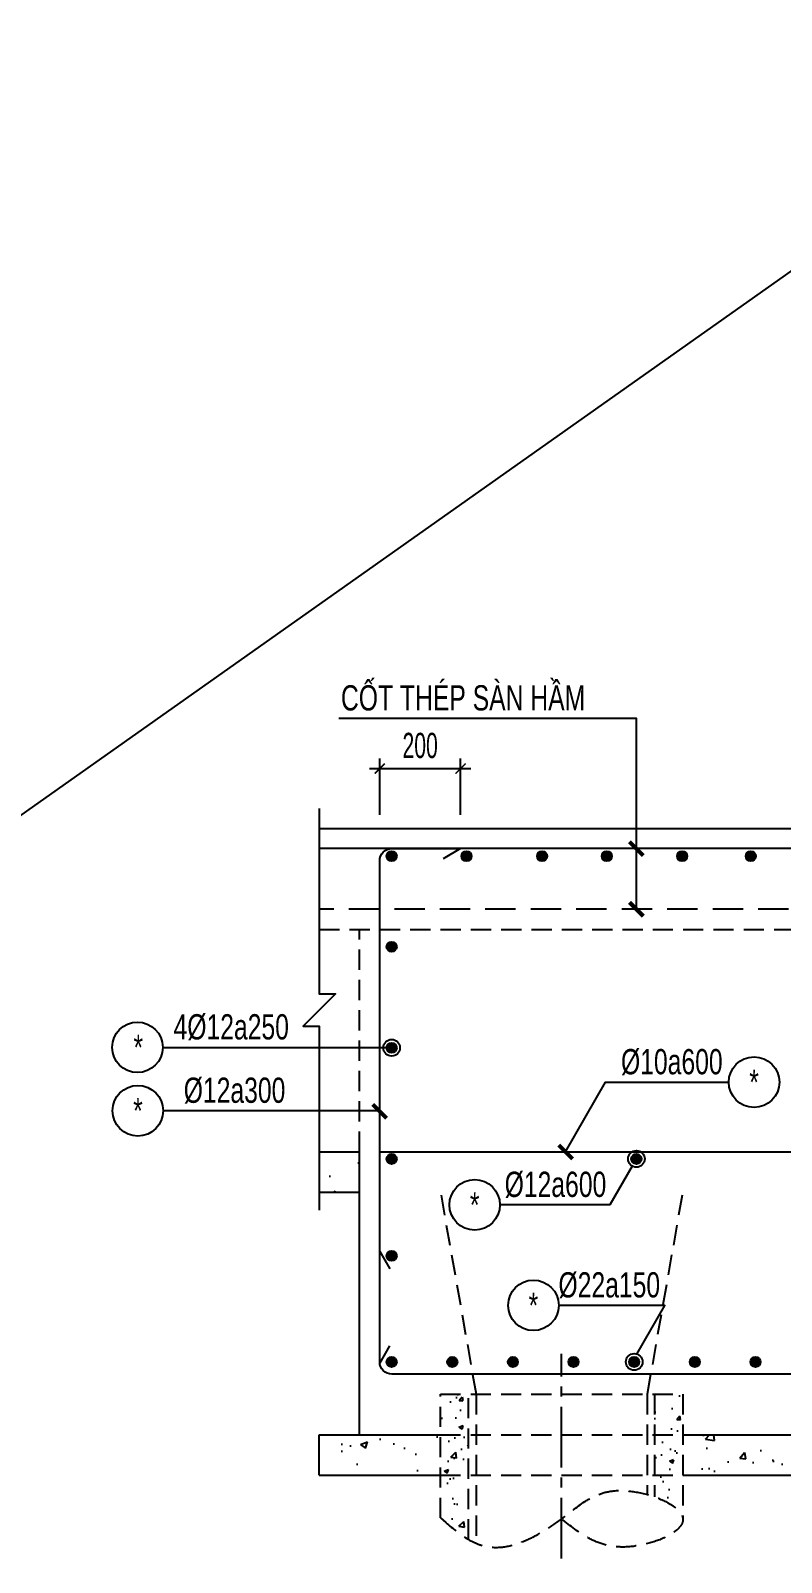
# Model space of a CAD drawing. Header units: metres. Extents: x 71 to 322128, y -14 to 304634.
# Drawn here: x 287993 to 289851, y 294111 to 297901 of the extents above; entities that cross this region are included whole.
import ezdxf
from ezdxf.enums import TextEntityAlignment as Align

# ---------------------------------------------------------------- set-up
doc = ezdxf.new("R2010")
doc.units = ezdxf.units.M
doc.header["$LTSCALE"] = 1000
doc.header["$MEASUREMENT"] = 0
doc.header["$PDMODE"] = 3
doc.linetypes.add('CENTER2', pattern=[1.125, 0.75, -0.125, 0.125, -0.125])
doc.linetypes.add('HIDDEN', pattern=[0.375, 0.25, -0.125])
doc.layers.get('0').update_dxf_attribs({"linetype": 'CONTINUOUS'})
doc.layers.get('Defpoints').update_dxf_attribs({"linetype": 'CONTINUOUS'})
for name, color, linetype in [('CDC.01.AXIS', 160, 'CENTER2'), ('CDC.02.DIM', 1, 'CONTINUOUS'), ('CDC.03.BORDER', 3, 'CONTINUOUS'), ('CDC.04.HIDDEN', 8, 'HIDDEN'), ('CDC.05.STEEL', 4, 'CONTINUOUS'), ('CDC.06.TEXT', 2, 'CONTINUOUS'), ('CDC.10.HATCH', 9, 'CONTINUOUS'), ('CDC.11.NOTE', 8, 'CONTINUOUS'), ('CDC.14.STEELNUM', 9, 'CONTINUOUS')]:
    doc.layers.add(name, color=color, linetype=linetype)
doc.layers.add('KCS_Plotter', color=11, linetype='CONTINUOUS', plot=False)
doc.styles.add('ARIAL', font='arial.ttf', dxfattribs={"width": 0.6})
doc.dimstyles.new('25', dxfattribs={"dimscale": 25, "dimtxt": 2.5, "dimasz": 1, "dimexe": 1, "dimexo": 0, "dimgap": 1, "dimtad": 1, "dimdec": 0, "dimdsep": 46, "dimtxsty": 'ARIAL', "dimblk": 'ARCHTICK', "dimcen": 1, "dimdle": 1, "dimclrd": 1, "dimclre": 1, "dimclrt": 2, "dimadec": 0, "dimazin": 0, "dimtfac": 0.00072, "dimtdec": 0, "dimtix": 1, "dimtmove": 2, "dimatfit": 3, "dimldrblk": 'ARCHTICK', "dimfxl": 1, "dimtolj": 1, "dimarcsym": 0})
pattern_1 = [(50, (-25187.3, -82331.83), (179.315046, -15.688034), [18.75, -206.25]), (355, (-25187.3, -82331.83), (-34.68783, 188.04803), [15, -165]), (100.4514, (-25172.36, -82333.14), (144.627345, 172.359886), [15.93505, -175.28553]), (46.1842, (-25187.3, -82281.83), (266.81026, -41.37975), [28.125, -309.375]), (96.6356, (-25165.07, -82285.28), (233.66568, 243.52947), [23.90257, -262.92825]), (351.1842, (-25187.3, -82281.83), (233.66549, 243.52965), [22.5, -247.5]), (21, (-25162.3, -82294.33), (149.226763, -100.654723), [18.75, -206.25]), (326, (-25162.3, -82294.33), (60.82883, 181.28751), [15, -165]), (71.4514, (-25149.87, -82302.72), (210.05566, 80.632624), [15.93505, -175.28553]), (37.5, (-25187.3, -82331.83), (3.039964, 83.2234635), [0, -163, 0, -167.5, 0, -165.625]), (7.5, (-25187.3, -82331.83), (65.767384, 98.602928), [0, -95.5, 0, -159.25, 0, -63.125]), (327.5, (-25243.05, -82331.83), (133.455609, -5.638718), [0, -62.5, 0, -195, 0, -258.75]), (317.5, (-25268.05, -82331.83), (145.796542, 25.026246), [0, -81.25, 0, -129.5, 0, -183.75])]
pattern_2 = [(50, (7557.68, -46742.48), (107.589027, -9.41282), [11.25, -123.75]), (355, (7557.68, -46742.48), (-20.8127, 112.82882), [9, -99]), (100.4514, (7566.65, -46743.27), (86.776407, 103.415931), [9.561028, -105.171317]), (46.1842, (7557.68, -46712.48), (160.086157, -24.827852), [16.875, -185.625]), (96.6356, (7571.02, -46714.55), (140.199406, 146.11768), [14.341543, -157.75695]), (351.1842, (7557.68, -46712.48), (140.19929, 146.11779), [13.5, -148.5]), (21, (7572.68, -46719.98), (89.536058, -60.392834), [11.25, -123.75]), (326, (7572.68, -46719.98), (36.4973, 108.772507), [9, -99]), (71.4514, (7580.14, -46725.02), (126.033394, 48.379575), [9.561028, -105.171317]), (37.5, (7557.68, -46742.484), (1.8239783, 49.934078), [0, -97.8, 0, -100.5, 0, -99.375]), (7.5, (7557.68, -46742.484), (39.4604306, 59.161757), [0, -57.3, 0, -95.55, 0, -37.875]), (327.5, (7524.23, -46742.484), (80.0733654, -3.3832308), [0, -37.5, 0, -117, 0, -155.25]), (317.5, (7509.23, -46742.484), (87.477925, 15.015747), [0, -48.75, 0, -77.7, 0, -110.25])]

# ---------------------------------------------------------------- blocks, each defined once
blk = doc.blocks.new('_ArchTick')
at = {"color": 0, "linetype": 'ByBlock', "const_width": 0.15}
blk.add_lwpolyline([(-0.5, -0.5), (0.5, 0.5)], dxfattribs=at)
blk = doc.blocks.new('*D101')
at = {"layer": 'CDC.02.DIM', "color": 1, "lineweight": -2, "transparency": 16777216}
for p, q in [((288856.9, 295961.1), (288856.9, 296100)), ((289056.9, 295961.1), (289056.9, 296100)), ((288831.9, 296075), (289081.9, 296075))]:
    blk.add_line(p, q, dxfattribs=at)
at = {"layer": 'Defpoints', "color": 0, "transparency": 16777216}
for p in [(289056.9, 296075), (288856.9, 295961.1), (289056.9, 295961.1)]:
    blk.add_point(p, dxfattribs=at)
at = {"layer": 'CDC.02.DIM', "color": 1, "lineweight": -2, "transparency": 16777216, "xscale": 25, "yscale": 25, "zscale": 25, "rotation": 180}
blk.add_blockref('_ArchTick', (288856.9, 296075), dxfattribs=at)
at = {"layer": 'CDC.02.DIM', "color": 1, "lineweight": -2, "transparency": 16777216, "xscale": 25, "yscale": 25, "zscale": 25}
blk.add_blockref('_ArchTick', (289056.9, 296075), dxfattribs=at)
at = {"layer": 'CDC.02.DIM', "color": 2, "transparency": 16777216, "insert": (288956.9, 296131.9), "char_height": 62.5, "attachment_point": 5, "style": 'ARIAL'}
blk.add_mtext('\\A1;200', dxfattribs=at)

msp = doc.modelspace()

# ---------------------------------------------------------------- hatches: boundary and pattern name
at = {"layer": 'CDC.04.HIDDEN', "ltscale": 0.2}
h = msp.add_hatch(dxfattribs=at)
h.set_pattern_fill('AR-CONC', color=256, scale=15, style=0)
h.set_pattern_definition(pattern_2)
h.paths.add_polyline_path([(289076.9, 294527.2), (289006.9, 294527.2), (289006.9, 294427.2), (289076.9, 294427.2)])
h = msp.add_hatch(dxfattribs=at)
h.set_pattern_fill('AR-CONC', color=256, scale=15, style=0)
h.set_pattern_definition(pattern_2)
h.paths.add_polyline_path([(289536.9, 294427.2), (289606.9, 294427.2), (289606.9, 294527.2), (289536.9, 294527.2)])
at = {"layer": 'CDC.10.HATCH'}
h = msp.add_hatch(dxfattribs=at)
h.set_pattern_fill('AR-CONC', color=256, scale=25, style=0)
h.set_pattern_definition([(50, (-802583.96, -203398.18), (179.315046, -15.688034), [18.75, -206.25]), (355, (-802583.96, -203398.18), (-34.687833, 188.048033), [15, -165]), (100.4514, (-802569.02, -203399.49), (144.627345, 172.359886), [15.935047, -175.285528]), (46.1842, (-802583.96, -203348.18), (266.810262, -41.379754), [28.125, -309.375]), (96.6356, (-802561.73, -203351.63), (233.665676, 243.52947), [23.90257, -262.92825]), (351.1842, (-802583.96, -203348.18), (233.665486, 243.52965), [22.5, -247.5]), (21, (-802558.96, -203360.68), (149.226763, -100.654723), [18.75, -206.25]), (326, (-802558.96, -203360.68), (60.828833, 181.28751), [15, -165]), (71.4514, (-802546.53, -203369.07), (210.055657, 80.632624), [15.935047, -175.285528]), (37.5, (-802583.96, -203398.18), (3.039964, 83.2234635), [0, -163, 0, -167.5, 0, -165.625]), (7.5, (-802583.96, -203398.18), (65.7673844, 98.602928), [0, -95.5, 0, -159.25, 0, -63.125]), (327.5, (-802639.71, -203398.18), (133.455609, -5.638718), [0, -62.5, 0, -195, 0, -258.75]), (317.5, (-802664.71, -203398.18), (145.796542, 25.026246), [0, -81.25, 0, -129.5, 0, -183.75])])
h.paths.add_polyline_path([(288707.4, 295127.2), (288707.4, 295027.2), (288806.9, 295027.2), (288806.9, 295127.2)])
h = msp.add_hatch(dxfattribs=at)
h.set_pattern_fill('AR-CONC', color=256, scale=25, style=0)
h.set_pattern_definition(pattern_1)
h.paths.add_polyline_path([(288706.9, 294427.2), (288706.9, 294327.2), (289006.9, 294327.2), (289006.9, 294427.2)])
h = msp.add_hatch(dxfattribs=at)
h.set_pattern_fill('AR-CONC', color=256, scale=15, style=0)
h.set_pattern_definition(pattern_2)
h.paths.add_polyline_path([(289076.9, 294427.2), (289006.9, 294427.2), (289006.9, 294327.2), (289076.9, 294327.2)])
h = msp.add_hatch(dxfattribs=at)
h.set_pattern_fill('AR-CONC', color=256, scale=15, style=0)
h.set_pattern_definition(pattern_2)
h.paths.add_polyline_path([(289536.9, 294327.2), (289606.9, 294327.2), (289606.9, 294427.2), (289536.9, 294427.2)])
h = msp.add_hatch(dxfattribs=at)
h.set_pattern_fill('AR-CONC', color=256, scale=25, style=0)
h.set_pattern_definition(pattern_1)
h.paths.add_polyline_path([(289606.9, 294427.2), (289606.9, 294327.2), (289994.7, 294327.2), (290052.4, 294427.2)])
h = msp.add_hatch(dxfattribs=at)
h.set_pattern_fill('AR-CONC', color=256, scale=15, style=0)
h.set_pattern_definition(pattern_2)
edge = h.paths.add_edge_path()
edge.add_line((289076.9, 294327.2), (289006.9, 294327.2))
edge.add_line((289006.9, 294327.2), (289006.9, 294221.4))
edge.add_spline(control_points=[(289006.9, 294221.4), (289029.8, 294201.7), (289052.8, 294181.9), (289076.9, 294168)], knot_values=[0, 0, 0, 0, 84.548857, 84.548857, 84.548857, 84.548857], degree=3, periodic=0)
edge.add_line((289076.9, 294168), (289076.9, 294327.2))
h = msp.add_hatch(dxfattribs=at)
h.set_pattern_fill('AR-CONC', color=256, scale=15, style=0)
h.set_pattern_definition(pattern_2)
edge = h.paths.add_edge_path()
edge.add_spline(control_points=[(289536.9, 294273.5), (289575.4, 294259.9), (289606, 294239.1), (289606.9, 294218.4)], knot_values=[562.153617, 562.153617, 562.153617, 562.153617, 661.391069, 661.391069, 661.391069, 661.391069], degree=3, periodic=0)
edge.add_line((289606.9, 294218.4), (289606.9, 294327.2))
edge.add_line((289606.9, 294327.2), (289536.9, 294327.2))
edge.add_line((289536.9, 294327.2), (289536.9, 294273.5))

# ---------------------------------------------------------------- linework, layer by layer
at = {"layer": 'CDC.01.AXIS', "ltscale": 0.2}
msp.add_line((289306.9, 294121.4), (289306.9, 294627.2), dxfattribs=at)
at = {"layer": 'CDC.03.BORDER'}
for p, q in [((288707.4, 295927.2), (290096.1, 295927.2)), ((288707.4, 295127.2), (288806.9, 295127.2)), ((288806.9, 294427.2), (288806.9, 295127.2))]:
    msp.add_line(p, q, dxfattribs=at)
at = {"layer": 'CDC.04.HIDDEN', "ltscale": 0.2}
for p, q in [((288707.4, 295677.2), (290296.9, 295677.2)), ((288806.9, 295127.2), (288806.9, 295677.2)), ((289006.9, 294221.4), (289006.9, 294527.2)), ((289006.9, 294527.2), (289606.9, 294527.2)), ((289076.9, 294168), (289076.9, 294527.2)), ((289536.9, 294527.2), (289536.9, 294273.5)), ((289606.9, 294527.2), (289606.9, 294221.4)), ((289006.9, 294427.2), (289606.9, 294427.2)), ((289006.9, 294327.2), (289606.9, 294327.2))]:
    msp.add_line(p, q, dxfattribs=at)
for points in [[(289008.6, 295019.6), (289095.4, 294527.2), (289095.4, 294158.6)], [(289605.1, 295019.6), (289518.3, 294527.2), (289518.3, 294279.4)]]:
    msp.add_lwpolyline(points, dxfattribs=at)
msp.add_spline([(289006.9, 294221.4), (289119.4, 294150.9), (289306.9, 294219), (289439.5, 294288.7), (289606.9, 294216.5), (289456.6, 294149.4), (289306.9, 294219)], degree=3, dxfattribs=at)
at = {"layer": 'CDC.05.STEEL', "ltscale": 0.3}
for p, q in [((291285.9, 295877.2), (288707.4, 295877.2)), ((289056.9, 295877.2), (289013.6, 295852.2)), ((288856.9, 295127.2), (291315.9, 295127.2)), ((288857, 294880.5), (288882, 294837.2)), ((288857, 294603.8), (288882, 294647.1))]:
    msp.add_line(p, q, dxfattribs=at)
at = {"layer": 'CDC.05.STEEL', "linetype": 'HIDDEN', "ltscale": 0.3}
msp.add_line((290655.6, 295727.2), (288707.4, 295727.2), dxfattribs=at)
at = {"layer": 'CDC.05.STEEL', "ltscale": 0.3}
for points in [[(288856.9, 294607.2), (288856.9, 295847.2, -0.414214), (288886.9, 295877.2), (289056.9, 295877.2)], [(291315.9, 294877.2), (291315.9, 294607.2, -0.414214), (291285.9, 294577.2), (288886.9, 294577.2, -0.414214), (288856.9, 294607.2), (288856.9, 294877.2)]]:
    msp.add_lwpolyline(points, format="xyb", dxfattribs=at)
at = {"layer": 'CDC.05.STEEL', "const_width": 12.3}
for points in [[(288886.4, 295864.5, 1), (288886.4, 295852.2, 1)], [(288886.4, 295864.5, 1), (288886.4, 295852.2, 1)], [(288886.4, 295864.5, 1), (288886.4, 295852.2, 1)], [(288886.4, 295864.5, 1), (288886.4, 295852.2, 1)], [(288886.4, 295864.5, 1), (288886.4, 295852.2, 1)], [(288886.4, 295864.5, 1), (288886.4, 295852.2, 1)], [(288886.4, 295864.5, 1), (288886.4, 295852.2, 1)], [(288886.4, 295864.5, 1), (288886.4, 295852.2, 1)], [(288886.4, 295864.5, 1), (288886.4, 295852.2, 1)], [(288886.4, 295864.5, 1), (288886.4, 295852.2, 1)], [(288886.4, 295864.5, 1), (288886.4, 295852.2, 1)], [(288886.4, 295864.5, 1), (288886.4, 295852.2, 1)], [(288886.4, 295864.5, 1), (288886.4, 295852.2, 1)], [(288886.4, 295864.5, 1), (288886.4, 295852.2, 1)], [(288886.4, 295864.5, 1), (288886.4, 295852.2, 1)], [(288886.4, 295864.5, 1), (288886.4, 295852.2, 1)], [(288886.4, 295864.5, 1), (288886.4, 295852.2, 1)], [(288886.4, 295864.5, 1), (288886.4, 295852.2, 1)], [(288886.4, 295864.5, 1), (288886.4, 295852.2, 1)], [(288886.4, 295864.5, 1), (288886.4, 295852.2, 1)], [(289071.7, 295864.5, 1), (289071.7, 295852.2, 1)], [(289071.7, 295864.5, 1), (289071.7, 295852.2, 1)], [(289071.7, 295864.5, 1), (289071.7, 295852.2, 1)], [(289071.7, 295864.5, 1), (289071.7, 295852.2, 1)], [(289071.7, 295864.5, 1), (289071.7, 295852.2, 1)], [(289071.7, 295864.5, 1), (289071.7, 295852.2, 1)], [(289071.7, 295864.5, 1), (289071.7, 295852.2, 1)], [(289071.7, 295864.5, 1), (289071.7, 295852.2, 1)], [(289071.7, 295864.5, 1), (289071.7, 295852.2, 1)], [(289071.7, 295864.5, 1), (289071.7, 295852.2, 1)], [(289071.7, 295864.5, 1), (289071.7, 295852.2, 1)], [(289071.7, 295864.5, 1), (289071.7, 295852.2, 1)], [(289071.7, 295864.5, 1), (289071.7, 295852.2, 1)], [(289071.7, 295864.5, 1), (289071.7, 295852.2, 1)], [(289071.7, 295864.5, 1), (289071.7, 295852.2, 1)], [(289071.7, 295864.5, 1), (289071.7, 295852.2, 1)], [(289071.7, 295864.5, 1), (289071.7, 295852.2, 1)], [(289071.7, 295864.5, 1), (289071.7, 295852.2, 1)], [(289071.7, 295864.5, 1), (289071.7, 295852.2, 1)], [(289071.7, 295864.5, 1), (289071.7, 295852.2, 1)], [(289258.5, 295864.5, 1), (289258.5, 295852.2, 1)], [(289258.5, 295864.5, 1), (289258.5, 295852.2, 1)], [(289258.5, 295864.5, 1), (289258.5, 295852.2, 1)], [(289258.5, 295864.5, 1), (289258.5, 295852.2, 1)], [(289258.5, 295864.5, 1), (289258.5, 295852.2, 1)], [(289258.5, 295864.5, 1), (289258.5, 295852.2, 1)], [(289258.5, 295864.5, 1), (289258.5, 295852.2, 1)], [(289258.5, 295864.5, 1), (289258.5, 295852.2, 1)], [(289258.5, 295864.5, 1), (289258.5, 295852.2, 1)], [(289258.5, 295864.5, 1), (289258.5, 295852.2, 1)], [(289258.5, 295864.5, 1), (289258.5, 295852.2, 1)], [(289258.5, 295864.5, 1), (289258.5, 295852.2, 1)], [(289258.5, 295864.5, 1), (289258.5, 295852.2, 1)], [(289258.5, 295864.5, 1), (289258.5, 295852.2, 1)], [(289258.5, 295864.5, 1), (289258.5, 295852.2, 1)], [(289258.5, 295864.5, 1), (289258.5, 295852.2, 1)], [(289258.5, 295864.5, 1), (289258.5, 295852.2, 1)], [(289258.5, 295864.5, 1), (289258.5, 295852.2, 1)], [(289258.5, 295864.5, 1), (289258.5, 295852.2, 1)], [(289258.5, 295864.5, 1), (289258.5, 295852.2, 1)], [(289418.9, 295864.5, 1), (289418.9, 295852.2, 1)], [(289418.9, 295864.5, 1), (289418.9, 295852.2, 1)], [(289418.9, 295864.5, 1), (289418.9, 295852.2, 1)], [(289418.9, 295864.5, 1), (289418.9, 295852.2, 1)], [(289418.9, 295864.5, 1), (289418.9, 295852.2, 1)], [(289418.9, 295864.5, 1), (289418.9, 295852.2, 1)], [(289418.9, 295864.5, 1), (289418.9, 295852.2, 1)], [(289418.9, 295864.5, 1), (289418.9, 295852.2, 1)], [(289418.9, 295864.5, 1), (289418.9, 295852.2, 1)], [(289418.9, 295864.5, 1), (289418.9, 295852.2, 1)], [(289418.9, 295864.5, 1), (289418.9, 295852.2, 1)], [(289418.9, 295864.5, 1), (289418.9, 295852.2, 1)], [(289418.9, 295864.5, 1), (289418.9, 295852.2, 1)], [(289418.9, 295864.5, 1), (289418.9, 295852.2, 1)], [(289418.9, 295864.5, 1), (289418.9, 295852.2, 1)], [(289418.9, 295864.5, 1), (289418.9, 295852.2, 1)], [(289418.9, 295864.5, 1), (289418.9, 295852.2, 1)], [(289418.9, 295864.5, 1), (289418.9, 295852.2, 1)], [(289418.9, 295864.5, 1), (289418.9, 295852.2, 1)], [(289418.9, 295864.5, 1), (289418.9, 295852.2, 1)], [(289605.2, 295864.5, 1), (289605.2, 295852.2, 1)], [(289605.2, 295864.5, 1), (289605.2, 295852.2, 1)], [(289605.2, 295864.5, 1), (289605.2, 295852.2, 1)], [(289605.2, 295864.5, 1), (289605.2, 295852.2, 1)], [(289605.2, 295864.5, 1), (289605.2, 295852.2, 1)], [(289605.2, 295864.5, 1), (289605.2, 295852.2, 1)], [(289605.2, 295864.5, 1), (289605.2, 295852.2, 1)], [(289605.2, 295864.5, 1), (289605.2, 295852.2, 1)], [(289605.2, 295864.5, 1), (289605.2, 295852.2, 1)], [(289605.2, 295864.5, 1), (289605.2, 295852.2, 1)], [(289605.2, 295864.5, 1), (289605.2, 295852.2, 1)], [(289605.2, 295864.5, 1), (289605.2, 295852.2, 1)], [(289605.2, 295864.5, 1), (289605.2, 295852.2, 1)], [(289605.2, 295864.5, 1), (289605.2, 295852.2, 1)], [(289605.2, 295864.5, 1), (289605.2, 295852.2, 1)], [(289605.2, 295864.5, 1), (289605.2, 295852.2, 1)], [(289605.2, 295864.5, 1), (289605.2, 295852.2, 1)], [(289605.2, 295864.5, 1), (289605.2, 295852.2, 1)], [(289605.2, 295864.5, 1), (289605.2, 295852.2, 1)], [(289605.2, 295864.5, 1), (289605.2, 295852.2, 1)], [(289774.7, 295864.5, 1), (289774.7, 295852.2, 1)], [(289774.7, 295864.5, 1), (289774.7, 295852.2, 1)], [(289774.7, 295864.5, 1), (289774.7, 295852.2, 1)], [(289774.7, 295864.5, 1), (289774.7, 295852.2, 1)], [(289774.7, 295864.5, 1), (289774.7, 295852.2, 1)], [(289774.7, 295864.5, 1), (289774.7, 295852.2, 1)], [(289774.7, 295864.5, 1), (289774.7, 295852.2, 1)], [(289774.7, 295864.5, 1), (289774.7, 295852.2, 1)], [(289774.7, 295864.5, 1), (289774.7, 295852.2, 1)], [(289774.7, 295864.5, 1), (289774.7, 295852.2, 1)], [(289774.7, 295864.5, 1), (289774.7, 295852.2, 1)], [(289774.7, 295864.5, 1), (289774.7, 295852.2, 1)], [(289774.7, 295864.5, 1), (289774.7, 295852.2, 1)], [(289774.7, 295864.5, 1), (289774.7, 295852.2, 1)], [(289774.7, 295864.5, 1), (289774.7, 295852.2, 1)], [(289774.7, 295864.5, 1), (289774.7, 295852.2, 1)], [(289774.7, 295864.5, 1), (289774.7, 295852.2, 1)], [(289774.7, 295864.5, 1), (289774.7, 295852.2, 1)], [(289774.7, 295864.5, 1), (289774.7, 295852.2, 1)], [(289774.7, 295864.5, 1), (289774.7, 295852.2, 1)], [(288886.4, 295640.6, 1), (288886.4, 295628.3, 1)], [(288886.4, 295640.6, 1), (288886.4, 295628.3, 1)], [(288886.4, 295640.6, 1), (288886.4, 295628.3, 1)], [(288886.4, 295640.6, 1), (288886.4, 295628.3, 1)], [(288886.4, 295640.6, 1), (288886.4, 295628.3, 1)], [(288886.4, 295640.6, 1), (288886.4, 295628.3, 1)], [(288886.4, 295640.6, 1), (288886.4, 295628.3, 1)], [(288886.4, 295640.6, 1), (288886.4, 295628.3, 1)], [(288886.4, 295640.6, 1), (288886.4, 295628.3, 1)], [(288886.4, 295640.6, 1), (288886.4, 295628.3, 1)], [(288886.4, 295640.6, 1), (288886.4, 295628.3, 1)], [(288886.4, 295640.6, 1), (288886.4, 295628.3, 1)], [(288886.4, 295640.6, 1), (288886.4, 295628.3, 1)], [(288886.4, 295640.6, 1), (288886.4, 295628.3, 1)], [(288886.4, 295640.6, 1), (288886.4, 295628.3, 1)], [(288886.4, 295640.6, 1), (288886.4, 295628.3, 1)], [(288886.4, 295640.6, 1), (288886.4, 295628.3, 1)], [(288886.4, 295640.6, 1), (288886.4, 295628.3, 1)], [(288886.4, 295640.6, 1), (288886.4, 295628.3, 1)], [(288886.4, 295640.6, 1), (288886.4, 295628.3, 1)], [(288886.4, 295640.6, 1), (288886.4, 295628.3, 1)], [(288886.4, 295640.6, 1), (288886.4, 295628.3, 1)], [(288886.4, 295640.6, 1), (288886.4, 295628.3, 1)], [(288886.4, 295640.6, 1), (288886.4, 295628.3, 1)], [(288886.4, 295640.6, 1), (288886.4, 295628.3, 1)], [(288886.4, 295640.6, 1), (288886.4, 295628.3, 1)], [(288886.4, 295640.6, 1), (288886.4, 295628.3, 1)], [(288886.4, 295640.6, 1), (288886.4, 295628.3, 1)], [(288886.4, 295640.6, 1), (288886.4, 295628.3, 1)], [(288886.4, 295640.6, 1), (288886.4, 295628.3, 1)], [(288886.4, 295640.6, 1), (288886.4, 295628.3, 1)], [(288886.4, 295640.6, 1), (288886.4, 295628.3, 1)], [(288886.4, 295640.6, 1), (288886.4, 295628.3, 1)], [(288886.4, 295640.6, 1), (288886.4, 295628.3, 1)], [(288886.4, 295640.6, 1), (288886.4, 295628.3, 1)], [(288886.4, 295640.6, 1), (288886.4, 295628.3, 1)], [(288886.4, 295640.6, 1), (288886.4, 295628.3, 1)], [(288886.4, 295640.6, 1), (288886.4, 295628.3, 1)], [(288886.4, 295640.6, 1), (288886.4, 295628.3, 1)], [(288886.4, 295640.6, 1), (288886.4, 295628.3, 1)], [(288886.4, 295390.6, 1), (288886.4, 295378.3, 1)], [(288886.4, 295390.6, 1), (288886.4, 295378.3, 1)], [(288886.4, 295390.6, 1), (288886.4, 295378.3, 1)], [(288886.4, 295390.6, 1), (288886.4, 295378.3, 1)], [(288886.4, 295390.6, 1), (288886.4, 295378.3, 1)], [(288886.4, 295390.6, 1), (288886.4, 295378.3, 1)], [(288886.4, 295390.6, 1), (288886.4, 295378.3, 1)], [(288886.4, 295390.6, 1), (288886.4, 295378.3, 1)], [(288886.4, 295390.6, 1), (288886.4, 295378.3, 1)], [(288886.4, 295390.6, 1), (288886.4, 295378.3, 1)], [(288886.4, 295390.6, 1), (288886.4, 295378.3, 1)], [(288886.4, 295390.6, 1), (288886.4, 295378.3, 1)], [(288886.4, 295390.6, 1), (288886.4, 295378.3, 1)], [(288886.4, 295390.6, 1), (288886.4, 295378.3, 1)], [(288886.4, 295390.6, 1), (288886.4, 295378.3, 1)], [(288886.4, 295390.6, 1), (288886.4, 295378.3, 1)], [(288886.4, 295390.6, 1), (288886.4, 295378.3, 1)], [(288886.4, 295390.6, 1), (288886.4, 295378.3, 1)], [(288886.4, 295390.6, 1), (288886.4, 295378.3, 1)], [(288886.4, 295390.6, 1), (288886.4, 295378.3, 1)], [(288886.4, 295390.6, 1), (288886.4, 295378.3, 1)], [(288886.4, 295390.6, 1), (288886.4, 295378.3, 1)], [(288886.4, 295390.6, 1), (288886.4, 295378.3, 1)], [(288886.4, 295390.6, 1), (288886.4, 295378.3, 1)], [(288886.4, 295390.6, 1), (288886.4, 295378.3, 1)], [(288886.4, 295390.6, 1), (288886.4, 295378.3, 1)], [(288886.4, 295390.6, 1), (288886.4, 295378.3, 1)], [(288886.4, 295390.6, 1), (288886.4, 295378.3, 1)], [(288886.4, 295390.6, 1), (288886.4, 295378.3, 1)], [(288886.4, 295390.6, 1), (288886.4, 295378.3, 1)], [(288886.4, 295390.6, 1), (288886.4, 295378.3, 1)], [(288886.4, 295390.6, 1), (288886.4, 295378.3, 1)], [(288886.4, 295390.6, 1), (288886.4, 295378.3, 1)], [(288886.4, 295390.6, 1), (288886.4, 295378.3, 1)], [(288886.4, 295390.6, 1), (288886.4, 295378.3, 1)], [(288886.4, 295390.6, 1), (288886.4, 295378.3, 1)], [(288886.4, 295390.6, 1), (288886.4, 295378.3, 1)], [(288886.4, 295390.6, 1), (288886.4, 295378.3, 1)], [(288886.4, 295390.6, 1), (288886.4, 295378.3, 1)], [(288886.4, 295390.6, 1), (288886.4, 295378.3, 1)], [(288886.4, 295115.6, 1), (288886.4, 295103.3, 1)], [(288886.4, 295115.6, 1), (288886.4, 295103.3, 1)], [(288886.4, 295115.6, 1), (288886.4, 295103.3, 1)], [(288886.4, 295115.6, 1), (288886.4, 295103.3, 1)], [(288886.4, 295115.6, 1), (288886.4, 295103.3, 1)], [(288886.4, 295115.6, 1), (288886.4, 295103.3, 1)], [(288886.4, 295115.6, 1), (288886.4, 295103.3, 1)], [(288886.4, 295115.6, 1), (288886.4, 295103.3, 1)], [(288886.4, 295115.6, 1), (288886.4, 295103.3, 1)], [(288886.4, 295115.6, 1), (288886.4, 295103.3, 1)], [(288886.4, 295115.6, 1), (288886.4, 295103.3, 1)], [(288886.4, 295115.6, 1), (288886.4, 295103.3, 1)], [(288886.4, 295115.6, 1), (288886.4, 295103.3, 1)], [(288886.4, 295115.6, 1), (288886.4, 295103.3, 1)], [(288886.4, 295115.6, 1), (288886.4, 295103.3, 1)], [(288886.4, 295115.6, 1), (288886.4, 295103.3, 1)], [(288886.4, 295115.6, 1), (288886.4, 295103.3, 1)], [(288886.4, 295115.6, 1), (288886.4, 295103.3, 1)], [(288886.4, 295115.6, 1), (288886.4, 295103.3, 1)], [(288886.4, 295115.6, 1), (288886.4, 295103.3, 1)], [(288886.4, 295115.6, 1), (288886.4, 295103.3, 1)], [(288886.4, 295115.6, 1), (288886.4, 295103.3, 1)], [(288886.4, 295115.6, 1), (288886.4, 295103.3, 1)], [(288886.4, 295115.6, 1), (288886.4, 295103.3, 1)], [(288886.4, 295115.6, 1), (288886.4, 295103.3, 1)], [(288886.4, 295115.6, 1), (288886.4, 295103.3, 1)], [(288886.4, 295115.6, 1), (288886.4, 295103.3, 1)], [(288886.4, 295115.6, 1), (288886.4, 295103.3, 1)], [(288886.4, 295115.6, 1), (288886.4, 295103.3, 1)], [(288886.4, 295115.6, 1), (288886.4, 295103.3, 1)], [(288886.4, 295115.6, 1), (288886.4, 295103.3, 1)], [(288886.4, 295115.6, 1), (288886.4, 295103.3, 1)], [(288886.4, 295115.6, 1), (288886.4, 295103.3, 1)], [(288886.4, 295115.6, 1), (288886.4, 295103.3, 1)], [(288886.4, 295115.6, 1), (288886.4, 295103.3, 1)], [(288886.4, 295115.6, 1), (288886.4, 295103.3, 1)], [(288886.4, 295115.6, 1), (288886.4, 295103.3, 1)], [(288886.4, 295115.6, 1), (288886.4, 295103.3, 1)], [(288886.4, 295115.6, 1), (288886.4, 295103.3, 1)], [(288886.4, 295115.6, 1), (288886.4, 295103.3, 1)], [(289491.8, 295115.6, 1), (289491.8, 295103.3, 1)], [(289491.8, 295115.6, 1), (289491.8, 295103.3, 1)], [(289491.8, 295115.6, 1), (289491.8, 295103.3, 1)], [(289491.8, 295115.6, 1), (289491.8, 295103.3, 1)], [(289491.8, 295115.6, 1), (289491.8, 295103.3, 1)], [(289491.8, 295115.6, 1), (289491.8, 295103.3, 1)], [(289491.8, 295115.6, 1), (289491.8, 295103.3, 1)], [(289491.8, 295115.6, 1), (289491.8, 295103.3, 1)], [(289491.8, 295115.6, 1), (289491.8, 295103.3, 1)], [(289491.8, 295115.6, 1), (289491.8, 295103.3, 1)], [(289491.8, 295115.6, 1), (289491.8, 295103.3, 1)], [(289491.8, 295115.6, 1), (289491.8, 295103.3, 1)], [(289491.8, 295115.6, 1), (289491.8, 295103.3, 1)], [(289491.8, 295115.6, 1), (289491.8, 295103.3, 1)], [(289491.8, 295115.6, 1), (289491.8, 295103.3, 1)], [(289491.8, 295115.6, 1), (289491.8, 295103.3, 1)], [(289491.8, 295115.6, 1), (289491.8, 295103.3, 1)], [(289491.8, 295115.6, 1), (289491.8, 295103.3, 1)], [(289491.8, 295115.6, 1), (289491.8, 295103.3, 1)], [(289491.8, 295115.6, 1), (289491.8, 295103.3, 1)], [(288886.4, 294876.1, 1), (288886.4, 294863.7, 1)], [(288886.4, 294876.1, 1), (288886.4, 294863.7, 1)], [(288886.4, 294876.1, 1), (288886.4, 294863.7, 1)], [(288886.4, 294876.1, 1), (288886.4, 294863.7, 1)], [(288886.4, 294876.1, 1), (288886.4, 294863.7, 1)], [(288886.4, 294876.1, 1), (288886.4, 294863.7, 1)], [(288886.4, 294876.1, 1), (288886.4, 294863.7, 1)], [(288886.4, 294876.1, 1), (288886.4, 294863.7, 1)], [(288886.4, 294876.1, 1), (288886.4, 294863.7, 1)], [(288886.4, 294876.1, 1), (288886.4, 294863.7, 1)], [(288886.4, 294876.1, 1), (288886.4, 294863.7, 1)], [(288886.4, 294876.1, 1), (288886.4, 294863.7, 1)], [(288886.4, 294876.1, 1), (288886.4, 294863.7, 1)], [(288886.4, 294876.1, 1), (288886.4, 294863.7, 1)], [(288886.4, 294876.1, 1), (288886.4, 294863.7, 1)], [(288886.4, 294876.1, 1), (288886.4, 294863.7, 1)], [(288886.4, 294876.1, 1), (288886.4, 294863.7, 1)], [(288886.4, 294876.1, 1), (288886.4, 294863.7, 1)], [(288886.4, 294876.1, 1), (288886.4, 294863.7, 1)], [(288886.4, 294876.1, 1), (288886.4, 294863.7, 1)], [(288886.4, 294876.1, 1), (288886.4, 294863.7, 1)], [(288886.4, 294876.1, 1), (288886.4, 294863.7, 1)], [(288886.4, 294876.1, 1), (288886.4, 294863.7, 1)], [(288886.4, 294876.1, 1), (288886.4, 294863.7, 1)], [(288886.4, 294876.1, 1), (288886.4, 294863.7, 1)], [(288886.4, 294876.1, 1), (288886.4, 294863.7, 1)], [(288886.4, 294876.1, 1), (288886.4, 294863.7, 1)], [(288886.4, 294876.1, 1), (288886.4, 294863.7, 1)], [(288886.4, 294876.1, 1), (288886.4, 294863.7, 1)], [(288886.4, 294876.1, 1), (288886.4, 294863.7, 1)], [(288886.4, 294876.1, 1), (288886.4, 294863.7, 1)], [(288886.4, 294876.1, 1), (288886.4, 294863.7, 1)], [(288886.4, 294876.1, 1), (288886.4, 294863.7, 1)], [(288886.4, 294876.1, 1), (288886.4, 294863.7, 1)], [(288886.4, 294876.1, 1), (288886.4, 294863.7, 1)], [(288886.4, 294876.1, 1), (288886.4, 294863.7, 1)], [(288886.4, 294876.1, 1), (288886.4, 294863.7, 1)], [(288886.4, 294876.1, 1), (288886.4, 294863.7, 1)], [(288886.4, 294876.1, 1), (288886.4, 294863.7, 1)], [(288886.4, 294876.1, 1), (288886.4, 294863.7, 1)], [(288886.4, 294613.3, 1), (288886.4, 294601, 1)], [(288886.4, 294613.3, 1), (288886.4, 294601, 1)], [(288886.4, 294613.3, 1), (288886.4, 294601, 1)], [(288886.4, 294613.3, 1), (288886.4, 294601, 1)], [(288886.4, 294613.3, 1), (288886.4, 294601, 1)], [(288886.4, 294613.3, 1), (288886.4, 294601, 1)], [(288886.4, 294613.3, 1), (288886.4, 294601, 1)], [(288886.4, 294613.3, 1), (288886.4, 294601, 1)], [(288886.4, 294613.3, 1), (288886.4, 294601, 1)], [(288886.4, 294613.3, 1), (288886.4, 294601, 1)], [(288886.4, 294613.3, 1), (288886.4, 294601, 1)], [(288886.4, 294613.3, 1), (288886.4, 294601, 1)], [(288886.4, 294613.3, 1), (288886.4, 294601, 1)], [(288886.4, 294613.3, 1), (288886.4, 294601, 1)], [(288886.4, 294613.3, 1), (288886.4, 294601, 1)], [(288886.4, 294613.3, 1), (288886.4, 294601, 1)], [(288886.4, 294613.3, 1), (288886.4, 294601, 1)], [(288886.4, 294613.3, 1), (288886.4, 294601, 1)], [(288886.4, 294613.3, 1), (288886.4, 294601, 1)], [(288886.4, 294613.3, 1), (288886.4, 294601, 1)], [(289036.4, 294613.3, 1), (289036.4, 294601, 1)], [(289036.4, 294613.3, 1), (289036.4, 294601, 1)], [(289036.4, 294613.3, 1), (289036.4, 294601, 1)], [(289036.4, 294613.3, 1), (289036.4, 294601, 1)], [(289036.4, 294613.3, 1), (289036.4, 294601, 1)], [(289036.4, 294613.3, 1), (289036.4, 294601, 1)], [(289036.4, 294613.3, 1), (289036.4, 294601, 1)], [(289036.4, 294613.3, 1), (289036.4, 294601, 1)], [(289036.4, 294613.3, 1), (289036.4, 294601, 1)], [(289036.4, 294613.3, 1), (289036.4, 294601, 1)], [(289036.4, 294613.3, 1), (289036.4, 294601, 1)], [(289036.4, 294613.3, 1), (289036.4, 294601, 1)], [(289036.4, 294613.3, 1), (289036.4, 294601, 1)], [(289036.4, 294613.3, 1), (289036.4, 294601, 1)], [(289036.4, 294613.3, 1), (289036.4, 294601, 1)], [(289036.4, 294613.3, 1), (289036.4, 294601, 1)], [(289036.4, 294613.3, 1), (289036.4, 294601, 1)], [(289036.4, 294613.3, 1), (289036.4, 294601, 1)], [(289036.4, 294613.3, 1), (289036.4, 294601, 1)], [(289036.4, 294613.3, 1), (289036.4, 294601, 1)], [(289186.4, 294613.3, 1), (289186.4, 294601, 1)], [(289186.4, 294613.3, 1), (289186.4, 294601, 1)], [(289186.4, 294613.3, 1), (289186.4, 294601, 1)], [(289186.4, 294613.3, 1), (289186.4, 294601, 1)], [(289186.4, 294613.3, 1), (289186.4, 294601, 1)], [(289186.4, 294613.3, 1), (289186.4, 294601, 1)], [(289186.4, 294613.3, 1), (289186.4, 294601, 1)], [(289186.4, 294613.3, 1), (289186.4, 294601, 1)], [(289186.4, 294613.3, 1), (289186.4, 294601, 1)], [(289186.4, 294613.3, 1), (289186.4, 294601, 1)], [(289186.4, 294613.3, 1), (289186.4, 294601, 1)], [(289186.4, 294613.3, 1), (289186.4, 294601, 1)], [(289186.4, 294613.3, 1), (289186.4, 294601, 1)], [(289186.4, 294613.3, 1), (289186.4, 294601, 1)], [(289186.4, 294613.3, 1), (289186.4, 294601, 1)], [(289186.4, 294613.3, 1), (289186.4, 294601, 1)], [(289186.4, 294613.3, 1), (289186.4, 294601, 1)], [(289186.4, 294613.3, 1), (289186.4, 294601, 1)], [(289186.4, 294613.3, 1), (289186.4, 294601, 1)], [(289186.4, 294613.3, 1), (289186.4, 294601, 1)], [(289336.4, 294613.3, 1), (289336.4, 294601, 1)], [(289336.4, 294613.3, 1), (289336.4, 294601, 1)], [(289336.4, 294613.3, 1), (289336.4, 294601, 1)], [(289336.4, 294613.3, 1), (289336.4, 294601, 1)], [(289336.4, 294613.3, 1), (289336.4, 294601, 1)], [(289336.4, 294613.3, 1), (289336.4, 294601, 1)], [(289336.4, 294613.3, 1), (289336.4, 294601, 1)], [(289336.4, 294613.3, 1), (289336.4, 294601, 1)], [(289336.4, 294613.3, 1), (289336.4, 294601, 1)], [(289336.4, 294613.3, 1), (289336.4, 294601, 1)], [(289336.4, 294613.3, 1), (289336.4, 294601, 1)], [(289336.4, 294613.3, 1), (289336.4, 294601, 1)], [(289336.4, 294613.3, 1), (289336.4, 294601, 1)], [(289336.4, 294613.3, 1), (289336.4, 294601, 1)], [(289336.4, 294613.3, 1), (289336.4, 294601, 1)], [(289336.4, 294613.3, 1), (289336.4, 294601, 1)], [(289336.4, 294613.3, 1), (289336.4, 294601, 1)], [(289336.4, 294613.3, 1), (289336.4, 294601, 1)], [(289336.4, 294613.3, 1), (289336.4, 294601, 1)], [(289336.4, 294613.3, 1), (289336.4, 294601, 1)], [(289486.4, 294613.3, 1), (289486.4, 294601, 1)], [(289486.4, 294613.3, 1), (289486.4, 294601, 1)], [(289486.4, 294613.3, 1), (289486.4, 294601, 1)], [(289486.4, 294613.3, 1), (289486.4, 294601, 1)], [(289486.4, 294613.3, 1), (289486.4, 294601, 1)], [(289486.4, 294613.3, 1), (289486.4, 294601, 1)], [(289486.4, 294613.3, 1), (289486.4, 294601, 1)], [(289486.4, 294613.3, 1), (289486.4, 294601, 1)], [(289486.4, 294613.3, 1), (289486.4, 294601, 1)], [(289486.4, 294613.3, 1), (289486.4, 294601, 1)], [(289486.4, 294613.3, 1), (289486.4, 294601, 1)], [(289486.4, 294613.3, 1), (289486.4, 294601, 1)], [(289486.4, 294613.3, 1), (289486.4, 294601, 1)], [(289486.4, 294613.3, 1), (289486.4, 294601, 1)], [(289486.4, 294613.3, 1), (289486.4, 294601, 1)], [(289486.4, 294613.3, 1), (289486.4, 294601, 1)], [(289486.4, 294613.3, 1), (289486.4, 294601, 1)], [(289486.4, 294613.3, 1), (289486.4, 294601, 1)], [(289486.4, 294613.3, 1), (289486.4, 294601, 1)], [(289486.4, 294613.3, 1), (289486.4, 294601, 1)], [(289636.4, 294613.3, 1), (289636.4, 294601, 1)], [(289636.4, 294613.3, 1), (289636.4, 294601, 1)], [(289636.4, 294613.3, 1), (289636.4, 294601, 1)], [(289636.4, 294613.3, 1), (289636.4, 294601, 1)], [(289636.4, 294613.3, 1), (289636.4, 294601, 1)], [(289636.4, 294613.3, 1), (289636.4, 294601, 1)], [(289636.4, 294613.3, 1), (289636.4, 294601, 1)], [(289636.4, 294613.3, 1), (289636.4, 294601, 1)], [(289636.4, 294613.3, 1), (289636.4, 294601, 1)], [(289636.4, 294613.3, 1), (289636.4, 294601, 1)], [(289636.4, 294613.3, 1), (289636.4, 294601, 1)], [(289636.4, 294613.3, 1), (289636.4, 294601, 1)], [(289636.4, 294613.3, 1), (289636.4, 294601, 1)], [(289636.4, 294613.3, 1), (289636.4, 294601, 1)], [(289636.4, 294613.3, 1), (289636.4, 294601, 1)], [(289636.4, 294613.3, 1), (289636.4, 294601, 1)], [(289636.4, 294613.3, 1), (289636.4, 294601, 1)], [(289636.4, 294613.3, 1), (289636.4, 294601, 1)], [(289636.4, 294613.3, 1), (289636.4, 294601, 1)], [(289636.4, 294613.3, 1), (289636.4, 294601, 1)], [(289786.4, 294613.3, 1), (289786.4, 294601, 1)], [(289786.4, 294613.3, 1), (289786.4, 294601, 1)], [(289786.4, 294613.3, 1), (289786.4, 294601, 1)], [(289786.4, 294613.3, 1), (289786.4, 294601, 1)], [(289786.4, 294613.3, 1), (289786.4, 294601, 1)], [(289786.4, 294613.3, 1), (289786.4, 294601, 1)], [(289786.4, 294613.3, 1), (289786.4, 294601, 1)], [(289786.4, 294613.3, 1), (289786.4, 294601, 1)], [(289786.4, 294613.3, 1), (289786.4, 294601, 1)], [(289786.4, 294613.3, 1), (289786.4, 294601, 1)], [(289786.4, 294613.3, 1), (289786.4, 294601, 1)], [(289786.4, 294613.3, 1), (289786.4, 294601, 1)], [(289786.4, 294613.3, 1), (289786.4, 294601, 1)], [(289786.4, 294613.3, 1), (289786.4, 294601, 1)], [(289786.4, 294613.3, 1), (289786.4, 294601, 1)], [(289786.4, 294613.3, 1), (289786.4, 294601, 1)], [(289786.4, 294613.3, 1), (289786.4, 294601, 1)], [(289786.4, 294613.3, 1), (289786.4, 294601, 1)], [(289786.4, 294613.3, 1), (289786.4, 294601, 1)], [(289786.4, 294613.3, 1), (289786.4, 294601, 1)]]:
    msp.add_lwpolyline(points, format="xyb", close=True, dxfattribs=at)
at = {"layer": 'CDC.05.STEEL'}
for centre in [(288886.4, 295858.4), (289071.7, 295858.4), (289258.5, 295858.4), (289418.9, 295858.4), (289605.2, 295858.4), (289774.7, 295858.4), (288886.4, 295634.4), (288886.4, 295634.4), (288886.4, 295384.4), (288886.4, 295384.4), (288886.4, 295109.4), (288886.4, 295109.4), (289491.8, 295109.4), (288886.4, 294869.9), (288886.4, 294869.9), (288886.4, 294607.2), (289036.4, 294607.2), (289186.4, 294607.2), (289336.4, 294607.2), (289486.4, 294607.2), (289636.4, 294607.2), (289786.4, 294607.2)]:
    msp.add_circle(centre, 12.5, dxfattribs=at)
at = {"layer": 'CDC.11.NOTE'}
for p, q in [((288320, 295385.5), (288898.9, 295385.5)), ((288856.9, 295228.7), (288321, 295228.7)), ((288707.4, 295027.2), (288806.9, 295027.2)), ((288706.9, 294427.2), (289006.9, 294427.2)), ((288706.9, 294327.2), (288706.9, 294427.2)), ((289606.9, 294427.2), (290565.7, 294427.2)), ((288706.9, 294327.2), (289056.9, 294327.2)), ((289606.9, 294327.2), (290565.7, 294327.2))]:
    msp.add_line(p, q, dxfattribs=at)
for points in [[(289491.8, 295727.2), (289491.8, 296199.4), (288755.8, 296199.4)], [(288707.4, 295976.1), (288707.4, 295517.7), (288747.4, 295517.7), (288667.4, 295437.7), (288707.4, 295437.7), (288707.4, 294983.1)], [(289316.3, 295127.2), (289415.7, 295299.3), (289720.5, 295299.3)], [(289481.5, 295091.6), (289426.3, 294995.9), (289154.3, 294995.9)], [(289492.7, 294626.8), (289562.2, 294747.2), (289299.6, 294747.2)]]:
    msp.add_lwpolyline(points, dxfattribs=at)
at = {"layer": 'CDC.11.NOTE', "const_width": 10}
for points in [[(289474.7, 295894.3), (289509, 295860)], [(289474.7, 295744.3), (289509, 295710)], [(288839.7, 295244.3), (288874, 295210)], [(289299.6, 295143.9), (289333.9, 295109.5)]]:
    msp.add_lwpolyline(points, dxfattribs=at)
at = {"layer": 'CDC.11.NOTE'}
for centre in [(288886.4, 295384.4), (289491.8, 295109.4), (289486.4, 294607.2)]:
    msp.add_circle(centre, 20.6, dxfattribs=at)
at = {"layer": 'CDC.14.STEELNUM'}
for centre in [(288257.5, 295385.5), (289783, 295299.3), (288258.5, 295228.7), (289091.8, 294995.9), (289237.1, 294747.2)]:
    msp.add_circle(centre, 62.5, dxfattribs=at)
at = {"layer": 'KCS_Plotter'}
msp.add_line((279225.1, 289783.7), (300250.1, 304633.7), dxfattribs=at)

# ---------------------------------------------------------------- texts
at = {"layer": 'CDC.06.TEXT', "style": 'ARIAL', "width": 0.7}
msp.add_text('CỐT THÉP SÀN HẦM', height=62.5, rotation=360, dxfattribs=at).set_placement((289063.1, 296250.1), align=Align.MIDDLE_CENTER)
for s, p in [('4%%C12a250', (288489.5, 295436.3)), ('%%C10a600', (289579.5, 295350.1)), ('%%C12a300', (288497.7, 295279.5)), ('%%C12a600', (289291.7, 295046.7)), ('%%C22a150', (289424.8, 294798))]:
    msp.add_text(s, height=62.5, dxfattribs=at).set_placement(p, align=Align.MIDDLE_CENTER)
at = {"layer": 'CDC.14.STEELNUM', "style": 'ARIAL', "width": 0.7}
for p in [(288259.6, 295385.5), (289783, 295299.3), (288258.7, 295228.7), (289091.8, 294995.9), (289237.1, 294747.2)]:
    msp.add_text('*', height=62.5, dxfattribs=at).set_placement(p, align=Align.MIDDLE_CENTER)

# ---------------------------------------------------------------- dimensions: what is measured, and where the dimension line sits
at = {"layer": 'CDC.02.DIM'}
dim = msp.add_linear_dim(base=(289056.9, 296075), p1=(288856.9, 295961.1), p2=(289056.9, 295961.1), dimstyle='25', dxfattribs=at)
dim.commit()
dim.dimension.update_dxf_attribs({"geometry": '*D101', "text_midpoint": (288956.9, 296131.9)})

doc.saveas('drawing.dxf')
